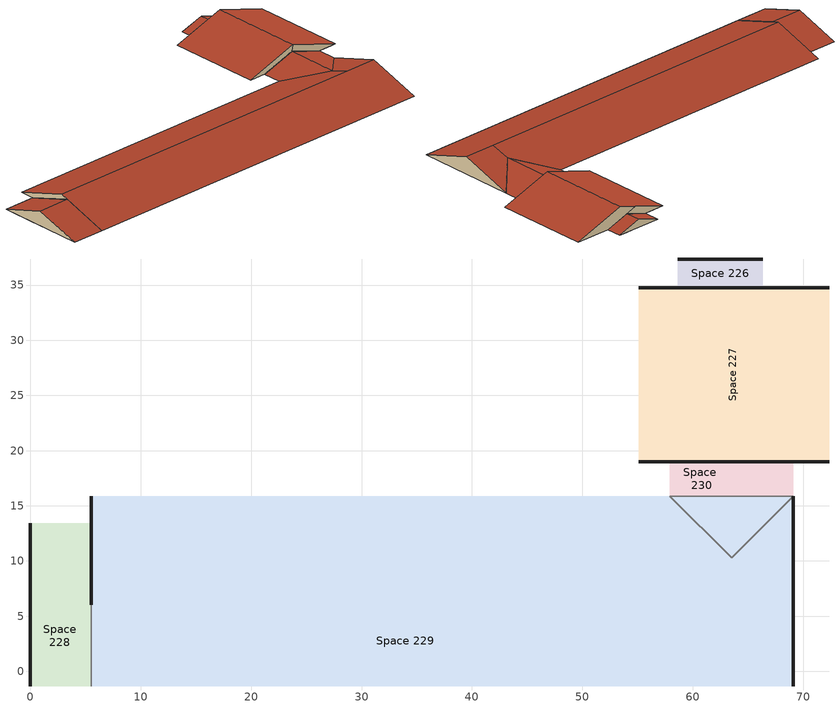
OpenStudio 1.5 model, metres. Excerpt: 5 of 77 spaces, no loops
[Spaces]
Space 226
 floor to Space 219: 65.5,37.36 65.5,34.75 59.5,34.75 59.5,37.36 z8.1
 floor ground: 59.5,37.36 59.5,34.75 58.63,34.75 58.63,37.36 z8.1; 66.37,37.36 66.37,34.75 65.5,34.75 65.5,37.36 z8.1
 wall outside: 62.5,37.36,9.39 66.37,37.36,8.1 58.63,37.36,8.1
 wall to Space 227 (Air Wall): 62.5,34.75,9.39 58.63,34.75,8.1 66.37,34.75,8.1
 roof outside (V4 Door R4): 62.5,34.75,9.39 66.37,34.75,8.1 66.37,37.36,8.1 62.5,37.36,9.39; 62.5,37.36,9.39 58.63,37.36,8.1 58.63,34.75,8.1 62.5,34.75,9.39
Space 227
 floor to Space 213: 62.57,24.32 62.57,19 56,19 56,24.32 z8.1
 floor to Space 218: 62.57,34.75 62.57,29.44 56,29.44 56,34.75 z8.1
 floor to Space 217: 71.5,34.75 71.5,29.43 64.91,29.43 64.91,34.75 z8.1
 floor ground: 56,34.75 56,19 55.14,19 55.14,34.75 z8.1; 72.37,34.75 72.37,19 71.5,19 71.5,34.75 z8.1
 floor to Space 216: 62.57,29.44 62.57,24.32 56,24.32 56,29.44 z8.1
 floor to Space 239: 64.91,34.75 64.91,19 62.57,19 62.57,34.75 z8.1
 floor to Space 214: 71.5,24.31 71.5,19 64.91,19 64.91,24.31 z8.1
 floor to Space 215: 71.5,29.43 71.5,24.31 64.91,24.31 64.91,29.43 z8.1
 wall outside: 63.75,34.75,10.97 72.37,34.75,8.1 66.37,34.75,8.1 60.75,34.75,9.97; 63.75,19,10.97 63.53,19,9.96 69.12,19,8.1 72.37,19,8.1; 63.75,19,10.97 55.14,19,8.1 57.94,19,8.1 63.53,19,9.96; 60.75,34.75,9.97 62.5,34.75,9.39 58.64,34.75,8.1 55.14,34.75,8.1
 wall to Space 230 (Air Wall): 63.53,19,9.96 57.94,19,8.1 69.12,19,8.1
 roof outside (V4 Door R4): 63.75,19,10.97 72.37,19,8.1 72.37,34.75,8.1 63.75,34.75,10.97; 63.75,34.75,10.97 55.14,34.75,8.1 55.14,19,8.1 63.75,19,10.97
Space 228
 floor to Space 205: 5.49,6.45 5.49,0 5.36,0 5.36,6.45 z8.1
 floor to Space 209: 5.49,12.56 5.49,9.83 3.34,9.83 3.34,8.07 0,8.07 0,12.56 z8.1
 floor to Space 239: 5.49,9.83 5.49,6.45 0,6.45 0,8.07 3.34,8.07 3.34,9.83 z8.1
 floor ground: 5.49,0 5.49,-1.33 0,-1.33 0,0 z8.1; 5.49,13.43 5.49,12.56 0,12.56 0,13.43 z8.1
 floor to Space 204: 5.36,6.45 5.36,0 0,0 0,6.45 z8.1
 wall outside: 0,6.05,10.56 0,13.43,8.1 0,-1.33,8.1
 wall to Space 229: 5.49,6.05,10.56 5.49,-1.33,8.1 5.49,13.43,8.1
 roof outside (V4 Door R4): 0,6.05,10.56 0,-1.33,8.1 5.49,-1.33,8.1 5.49,6.05,10.56; 5.49,6.05,10.56 5.49,13.43,8.1 0,13.43,8.1 0,6.05,10.56
Space 229
 floor to Space 212: 62.57,15.87 62.57,8.5 51.89,8.5 51.89,15.01 58.8,15.01 58.8,15.87 z8.1
 floor to Space 240: 10.8,6.01 10.8,-0.46 7.3,-0.46 7.3,6.01 z8.1
 floor to Space 210: 68.25,15.87 68.25,8.07 66.41,8.07 66.41,8.86 64.91,8.86 64.91,15.87 z8.1
 floor to Space 211: 16,15.01 16,8.5 5.67,8.5 5.67,9.83 5.49,9.83 5.49,15.01 z8.1
 floor to Space 244: 68.25,6.45 68.25,0 62.9,0 62.9,6.45 z8.1
 floor ground: 69.11,15.87 69.11,-1.33 5.49,-1.33 5.49,0 7.3,0 7.3,-0.46 60.93,-0.46 60.93,0 68.25,0 68.25,15.87 z8.1; 5.49,15.87 58.8,15.87 58.8,15.01 5.49,15.01 z8.1
 floor to Space 243: 62.9,6.45 62.9,0 60.93,0 60.93,6.01 62.18,6.01 62.18,6.45 z8.1
 floor to Space 246: 60.93,6.01 60.93,-0.46 57.08,-0.46 57.08,6.01 z8.1
 floor to Space 245: 57.08,6.01 57.08,-0.46 10.8,-0.46 10.8,6.01 z8.1
 floor to Space 249: 21.22,15.01 21.22,8.5 16,8.5 16,15.01 z8.1
 floor to Space 205: 6.09,6.45 6.09,6.01 7.3,6.01 7.3,0 5.49,0 5.49,6.45 z8.1
 floor to Space 239: 64.91,15.87 64.91,8.86 66.41,8.86 66.41,8.07 68.25,8.07 68.25,6.45 62.18,6.45 62.18,6.01 6.09,6.01 6.09,6.45 5.49,6.45 5.49,9.83 5.67,9.83 5.67,8.5 62.57,8.5 62.57,15.87 z8.1
 floor to Space 221: 51.89,15.01 51.89,8.5 21.22,8.5 21.22,15.01 z8.1
 wall outside: 69.11,7.27,10.97 69.11,-1.33,8.1 69.11,15.87,8.1; 5.49,7.27,10.97 5.49,15.87,8.1 5.49,13.43,8.1 5.49,6.05,10.56
 wall to Space 230 (Air Wall): 63.52,10.28,9.96 69.11,15.87,8.1 57.93,15.87,8.1
 roof outside (V4 Door R4): 5.49,7.27,10.97 5.49,-1.33,8.1 69.11,-1.33,8.1 69.11,7.27,10.97; 69.11,7.27,10.97 69.11,15.87,8.1 63.52,10.28,9.96 63.52,7.27,10.97; 5.49,7.27,10.97 63.52,7.27,10.97 63.52,10.28,9.96 57.93,15.87,8.1 5.49,15.87,8.1
Space 230
 floor to Space 210: 68.25,19 68.25,15.87 64.91,15.87 64.91,19 z8.1
 floor ground: 69.12,19 69.12,15.87 68.25,15.87 68.25,19 z8.1; 58.8,19 58.8,15.87 57.94,15.87 57.94,19 z8.1
 floor to Space 212: 62.57,19 62.57,15.87 58.8,15.87 58.8,19 z8.1
 floor to Space 239: 64.91,19 64.91,15.87 62.57,15.87 62.57,19 z8.1
 roof outside (V4 Door R4): 63.53,19,9.96 57.94,19,8.1 57.94,15.87,8.1 63.53,10.28,9.96; 63.53,10.28,9.96 69.12,15.87,8.1 69.12,19,8.1 63.53,19,9.96
[Site]
Site 1: Latitude {deg}=53.53; Longitude {deg}=-114.1; Time Zone {hr}=-7; Elevation {m}=723
[Building]
B45 OR Quarters (Barracks): North Axis {deg}=-45; Nominal Floor to Floor Height {m}=3; Default Construction Set=Vintage 4 (Barracks); Default Schedule Set=NRCan Cold Lake Default Schedule Set (Barracks)
[ClimateZones]
Climate Zone Institution Name 1=ASHRAE; Climate Zone Document Name 1=ANSI/ASHRAE Standard 169; Climate Zone Document Year 1=2006; Climate Zone Institution Name 2=CEC; Climate Zone Document Name 2=California Climate Zone Descriptions; Climate Zone Document Year 2=1995
[SizingPeriod:DesignDay] Barometric Pressure {Pa}=92936; Wind Direction {deg}=180; Sky Clearness=0; Rain Indicator=0; Snow Indicator=0; Day of Month=21; Daylight Saving Time Indicator=0; Dry-Bulb Temperature Range Modifier Type=DefaultMultipliers
Name | Maximum Dry-Bulb Temperature {C} | Daily Dry-Bulb Temperature Range {deltaC} | Humidity Indicating Conditions at Maximum Dry-Bulb {BasedOnField A3} | Wind Speed {m/s} | Month | Day Type | Humidity Indicating Type | Solar Model Indicator | ASHRAE Taub | ASHRAE Taud
Edmonton Stony Plain Ann Clg .4% Condns DP=>MDB | 22.6 | 12 | 16.5 | 3.8 | 7 | SummerDesignDay | Dewpoint | ASHRAETau | 0.353 | 2.369
Edmonton Stony Plain Ann Clg .4% Condns DB=>MWB | 27.5 | 12 | 17.6 | 3.8 | 7 | SummerDesignDay | Wetbulb | ASHRAETau | 0.353 | 2.369
Edmonton Stony Plain Ann Htg 99.6% Condns DB | -32.5 | 0 | -32.5 | 1.9 | 1 | WinterDesignDay | Wetbulb | ASHRAEClearSky
Edmonton Stony Plain Ann Htg Wind 99.6% Condns WS=>MCDB | -5.8 | 0 | -5.8 | 11.6 | 1 | WinterDesignDay | Wetbulb | ASHRAEClearSky
[Construction]
000 ExtSlabCarpet 4in ClimateZone 1-8: MAT-CC05 4 HW CONCRETE, CP02 CARPET PAD
000 Interior Ceiling: 000 M11 100mm lightweight concrete, 000 F05 Ceiling air space resistance, 000 F16 Acoustic tile
000 Interior Floor: 000 F16 Acoustic tile, 000 F05 Ceiling air space resistance, 000 M11 100mm lightweight concrete
000 Interior Wall: 000 G01a 19mm gypsum board, 000 F04 Wall air space resistance, 000 G01a 19mm gypsum board
Air Wall: OS:Material:AirWall 1
V4-Barracks Wall R18: V4-Barracks Wall mtl R18
V4-Barracks Roof R37: V4-Barracks Roof mtl R37
V4 Window R1.6: V4 Windows R1.6
V4 Door R4: V4 Door mtl R4
[Material]
Name | Roughness | Thickness | Conductivity | Density | Specific Heat | Thermal Absorptance | Solar Absorptance | Visible Absorptance
000 F16 Acoustic tile | MediumSmooth | 0.0191 | 0.06 | 368 | 590
000 G01a 19mm gypsum board | MediumSmooth | 0.019 | 0.16 | 800 | 1090
000 M11 100mm lightweight concrete | MediumRough | 0.1016 | 0.53 | 1280 | 840
MAT-CC05 4 HW CONCRETE | Rough | 0.1016 | 1.311 | 2240 | 836.8 | 0.9 | 0.7 | 0.7
V4-Barracks Wall mtl R18 | MediumRough | 0.141 | 0.045 | 265 | 836.8 | 0.9 | 0.7 | 0.7
V4-Barracks Roof mtl R37 | MediumRough | 0.3 | 0.045 | 265 | 836.8 | 0.9 | 0.7 | 0.7
V4 Door mtl R4 | MediumRough | 0.03169 | 0.045 | 265 | 836.8 | 0.9 | 0.7 | 0.7
[Material:AirGap]
Name | Thermal Resistance
000 F04 Wall air space resistance | 0.15
000 F05 Ceiling air space resistance | 0.18
[Material:AirWall]
OS:Material:AirWall 1
[Material:NoMass]
CP02 CARPET PAD: Roughness=VeryRough; Thermal Resistance=0.2165; Thermal Absorptance=0.9; Solar Absorptance=0.7; Visible Absorptance=0.8
[DefaultConstructionSet]
Vintage 4 (Barracks): Default Exterior Surface Constructions=Default Surface Constructions 1; Default Interior Surface Constructions=Default Surface Constructions 2; Default Ground Contact Surface Constructions=Default Surface Constructions 3; Default Exterior SubSurface Constructions=Default Sub Surface Constructions 1; Default Interior SubSurface Constructions=Default Sub Surface Constructions 2
[DefaultSurfaceConstructions]
Name | Floor Construction | Wall Construction | Roof Ceiling Construction
Default Surface Constructions 1 | 000 ExtSlabCarpet 4in ClimateZone 1-8 | V4-Barracks Wall R18 | V4-Barracks Roof R37
Default Surface Constructions 2 | 000 Interior Floor | 000 Interior Wall | 000 Interior Ceiling
Default Surface Constructions 3 | 000 ExtSlabCarpet 4in ClimateZone 1-8 | 000 ExtSlabCarpet 4in ClimateZone 1-8 | 000 ExtSlabCarpet 4in ClimateZone 1-8
[DefaultSubSurfaceConstructions]
Name | Fixed Window Construction | Operable Window Construction | Door Construction | Glass Door Construction
Default Sub Surface Constructions 1 | V4 Window R1.6 | V4 Window R1.6 | V4 Door R4 | V4 Window R1.6
Default Sub Surface Constructions 2
[WindowMaterial:SimpleGlazingSystem]
V4 Windows R1.6: U-Factor {W/m2-K}=3.549; Solar Heat Gain Coefficient=0.6; Visible Transmittance=0.7
[BuildingStory]
Building Story 4: Nominal Z Coordinate {m}=0; Nominal Floor to Floor Height {m}=2.7
[Space] Space Type=Attic space; Building Story=Building Story 4; Thermal Zone=Attic
Space 226; Space 227; Space 228; Space 229; Space 230
[SpaceType]
Attic space: Default Schedule Set=NRCan Cold Lake Default Schedule Set (Barracks)
[DefaultScheduleSet]
NRCan Cold Lake Default Schedule Set (Barracks): Hours of Operation Schedule=NRCan - Cold Lake - Default Fans (Barracks); Number of People Schedule=NRCan - Cold Lake - Default -People; People Activity Level Schedule=NRCan - Cold Lake - Default Activity; Lighting Schedule=NRCan - Cold Lake - Default Lights (Barracks); Electric Equipment Schedule=NRCan - Cold Lake - Default Equip (Barracks); Hot Water Equipment Schedule=NRCan - Cold Lake - Default Hot Water (Barracks)
[ThermalZone]
Attic: Use Ideal Air Loads=No
[SpaceInfiltration:DesignFlowRate]
Space Infiltration Design Flow Rate 8: Space or SpaceType=Attic space; Schedule=Always On; Design Flow Rate Calculation Method=Flow/ExteriorArea; Design Flow Rate {m3/s}=0; Flow per Exterior Surface Area {m3/s-m2}=0.0007
[Schedule:Ruleset]
Always On: Default Day Schedule=Always On Default Schedule; Summer Design Day Schedule=Always On Summer Design Day; Winter Design Day Schedule=Always On Winter Design Day
NRCan - Cold Lake - Default Fans (Barracks): Default Day Schedule=Schedule Day 28
NRCan - Cold Lake - Default -People: Default Day Schedule=Schedule Day 31
NRCan - Cold Lake - Default Activity: Default Day Schedule=Schedule Day 39
NRCan - Cold Lake - Default Lights (Barracks): Default Day Schedule=Schedule Day 6
NRCan - Cold Lake - Default Equip (Barracks): Default Day Schedule=Schedule Day 25
NRCan - Cold Lake - Default Hot Water (Barracks): Default Day Schedule=Schedule Day 15
[Schedule:Day]
Always On Default Schedule; Always On Winter Design Day; Always On Summer Design Day; Schedule Day 28; Schedule Day 47; Schedule Day 48: 24, 0, 1
Schedule Day 30; Schedule Day 7; Schedule Day 23: 6, 0, 0.05, 7, 0, 1, 15, 30, 0.05, 20, 0, 0.5, 24, 0, 0.05
Schedule Day 29; Schedule Day 14; Schedule Day 26; Schedule Day 22: 6, 0, 0.05, 7, 0, 1, 20, 0, 0.5, 24, 0, 0.05
Schedule Day 31: 24, 0, 0
Schedule Day 38: 7, 0, 0.222, 15, 30, 0, 24, 0, 0.22
Schedule Day 32: 24, 0, 0.22
Schedule Day 39: 24, 0, 120
Schedule Day 6: 7, 0, 0.05, 15, 0, 1, 24, 0, 0.05
Schedule Day 25: 24, 0, 0.3
Schedule Day 27: 6, 0, 0.05, 7, 0, 1, 15, 30, 0.05, 20, 0, 0.2, 24, 0, 1
Schedule Day 15: 7, 0, 0.05, 15, 30, 1, 24, 0, 0.05
Schedule Day 45; Schedule Day 54: 7, 0, 1, 15, 30, 0, 24, 0, 1
[Schedule:Rule]
Name | Schedule Ruleset | Rule Order | Day Schedule | Apply Monday | Apply Tuesday | Apply Wednesday | Apply Thursday | Apply Friday | Apply Sunday | Apply Saturday | Date Specification Type | Start Month | Start Day | End Month | End Day
M-F 2 | NRCan - Cold Lake - Default Fans (Barracks) | 0 | Schedule Day 30 | Yes | Yes | Yes | Yes | Yes
SS 3 | NRCan - Cold Lake - Default Fans (Barracks) | 1 | Schedule Day 29 |  |  |  |  |  | Yes | Yes
Summer M-F at 0.222 | NRCan - Cold Lake - Default -People | 4 | Schedule Day 38 | Yes | Yes | Yes | Yes | Yes |  |  | DateRange | 5 | 1 | 10 | 31
Summer wkend 0.222 | NRCan - Cold Lake - Default -People | 5 | Schedule Day 32 |  |  |  |  |  | Yes | Yes | DateRange | 5 | 1 | 10 | 31
SS | NRCan - Cold Lake - Default Lights (Barracks) | 0 | Schedule Day 14 |  |  |  |  |  | Yes | Yes
M-F | NRCan - Cold Lake - Default Lights (Barracks) | 1 | Schedule Day 7 | Yes | Yes | Yes | Yes | Yes |  | No
MF 2 | NRCan - Cold Lake - Default Equip (Barracks) | 0 | Schedule Day 27 | Yes | Yes | Yes | Yes | Yes
SS 2 | NRCan - Cold Lake - Default Equip (Barracks) | 1 | Schedule Day 26 |  |  |  |  |  | Yes | Yes
M-F 1 | NRCan - Cold Lake - Default Hot Water (Barracks) | 0 | Schedule Day 23 | Yes | Yes | Yes | Yes | Yes
SS 1 | NRCan - Cold Lake - Default Hot Water (Barracks) | 1 | Schedule Day 22 |  |  |  |  |  | Yes | Yes
Winter wkday 1.0 | NRCan - Cold Lake - Default -People | 3 | Schedule Day 45 | Yes | Yes | Yes | Yes | Yes |  |  | DateRange | 1 | 1 | 4 | 30
Schedule Rule 1 | NRCan - Cold Lake - Default -People | 2 | Schedule Day 47 |  |  |  |  |  | Yes | Yes | DateRange | 1 | 1 | 4 | 30
Winter-2 wkend 1.00 | NRCan - Cold Lake - Default -People | 1 | Schedule Day 48 |  |  |  |  |  | Yes | Yes | DateRange | 11 | 1 | 12 | 31
Schedule Rule 12 | NRCan - Cold Lake - Default -People | 0 | Schedule Day 54 | Yes | Yes | Yes | Yes | Yes |  |  | DateRange | 11 | 1 | 12 | 31
